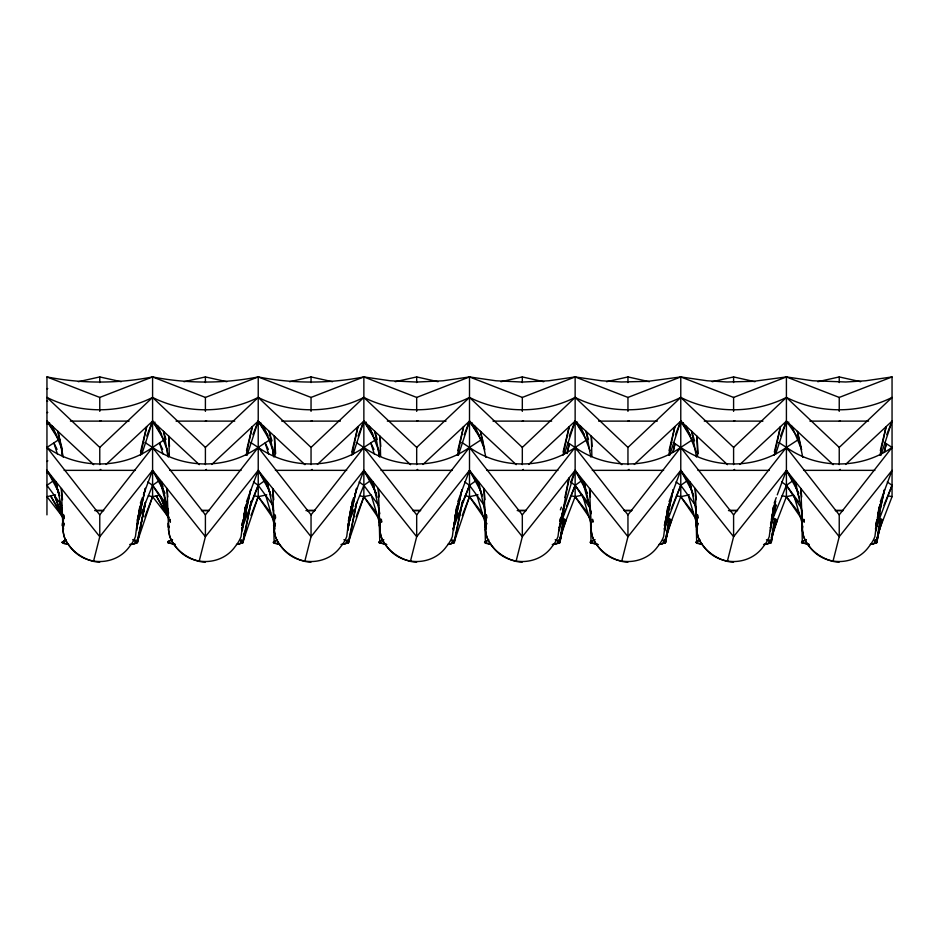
<?xml version="1.0" encoding="UTF-8"?>
<svg xmlns="http://www.w3.org/2000/svg" width="939" height="939" viewBox="0 0 939 939"><rect width="100%" height="100%" fill="white"/><g stroke="black" fill="none" stroke-linecap="round" stroke-linejoin="round"><path stroke-width="1.41" d="M62.784 527.518L63.265 514.431M274.54 514.431L274.059 527.518L274.693 517.706M485.815 514.431L485.334 527.518L485.968 517.706M697.09 514.431L696.609 527.518L697.243 517.706M63.218 515.488L62.35 525.676L63.371 517.236M274.493 515.488L273.625 525.676L274.646 517.236M379.262 525.676L379.884 518.398M485.768 515.488L484.9 525.676L485.921 517.236M697.043 515.488L696.175 525.676L697.196 517.236M168.691 526.497L168.398 529.69L169.713 536.451A193.516 67.549 0 0 0 175.663 546.58C189.819 566.522 220.994 566.522 235.149 546.58A193.516 67.549 0 0 0 241.1 536.451L242.227 527.565M379.966 526.497L379.673 529.69L380.988 536.451A193.516 67.549 0 0 0 386.938 546.58C401.094 566.522 432.269 566.522 446.424 546.58A193.516 67.549 0 0 0 452.375 536.451L453.502 527.565M591.241 526.497L590.948 529.69L592.263 536.451A193.516 67.549 0 0 0 598.213 546.58C612.369 566.522 643.544 566.522 657.699 546.58A193.516 67.549 0 0 0 663.65 536.451L664.777 527.565M802.516 526.497L802.223 529.69L803.538 536.451A193.516 67.549 0 0 0 809.488 546.58C823.644 566.522 854.819 566.522 868.974 546.58A193.516 67.549 0 0 0 874.925 536.451L876.052 527.565M242.368 530.781L245.267 506.884L242.356 528.058L246.511 503.95L243.612 517.401M664.918 530.781L667.817 506.884L664.906 528.058L669.061 503.95L666.162 517.401M770.555 530.781L773.454 506.884L770.543 528.058L774.698 503.95L771.518 518.739M876.193 530.781L879.092 506.884L876.181 528.058L880.336 503.95L877.437 517.401M62.549 523.751L63.441 516.473M273.824 523.751L274.716 516.473M485.099 523.751L485.991 516.473M696.374 523.751L697.266 516.473M563.001 518.375L559.996 542.531L564.128 518.856L559.491 542.988L565.02 519.337L559.949 538.059M668.638 518.375L665.634 542.531L669.765 518.856L665.129 542.988L670.657 519.337L666.314 535.383M774.276 518.375L771.271 542.531L775.403 518.856L770.766 542.988L776.295 519.337L771.224 538.059M879.913 518.375L876.909 542.531L881.04 518.856L876.404 542.988L881.932 519.337L877.589 535.383M136.765 530.277L139.876 506.344L136.683 527.706L141.026 503.55L137.082 521.168M348.04 530.277L351.151 506.344L347.958 527.706L352.301 503.55L348.357 521.168M453.678 530.277L456.788 506.344L453.596 527.706L457.939 503.55L454.91 517.107L458.889 500.816M168.82 525.922C166.837 543.305 183.575 557.531 199.138 561.393L205.406 536.709L205.406 514.865L258.225 447.422L270.232 439.569M380.095 525.922C378.112 543.305 394.849 557.531 410.413 561.393L416.681 536.709L416.681 514.865L469.5 447.422L481.648 439.475M591.37 525.922C589.387 543.305 606.125 557.531 621.688 561.393L627.956 536.709L627.956 514.865L680.775 447.422L692.782 439.569M802.645 525.922C800.662 543.305 817.399 557.531 832.963 561.393L839.231 536.709L839.231 514.865L786.413 447.422L778.771 442.457M136.906 527.143L136.836 523.223M348.181 527.143L348.111 523.223M559.456 527.143L559.75 525.23M770.731 527.143L770.661 523.223M770.966 526.145L775.086 503.163L770.496 527.718L776.048 504.818L770.602 525.136M62.702 523.223L62.631 527.143L63.629 528.939M168.339 523.223L168.269 527.143M273.977 523.223L273.906 527.143L274.904 528.939M379.614 523.223L379.544 527.143M485.252 523.223L485.181 527.143L486.179 528.939M590.889 523.223L590.819 527.143M696.527 523.223L696.456 527.143L697.454 528.939M802.164 523.223L802.094 527.143M559.28 530.781L569.093 477.951L564.855 497.517M130.826 544.397L136.237 543.317L137.54 542.19L145.486 502.529M137.411 542.589L145.463 502.588M243.048 542.589L251.394 501.168M348.686 542.589L356.738 502.588M454.359 542.531L462.669 501.156M145.428 502.447L136.883 543.024L152.588 496.672L152.588 423.724L154.994 422.139M251.359 501.05L242.52 543.024L258.225 496.672L258.225 471.308M356.703 502.447L348.158 543.024L363.863 496.672L363.863 423.724L366.269 422.139M462.645 501.039L453.854 542.988L469.5 496.672L469.5 471.308M140.498 455.298L146.672 426.635L140.521 452.011M246.135 455.298L252.309 426.635L246.499 450.603M243.037 520.089L241.875 525.464L243.131 520.042M351.773 455.298L357.947 426.635L351.796 452.011M457.41 455.298L463.584 426.635L457.774 450.603M563.048 455.298L569.222 426.635L563.071 452.011M668.685 455.298L674.859 426.635L669.049 450.603M665.587 520.089L664.425 525.464L665.681 520.042M774.323 455.298L780.497 426.635L774.346 452.011M879.96 455.298L886.134 426.635L880.324 450.603M876.862 520.089L875.7 525.464L876.956 520.042M137.141 526.145L145.357 488.28L136.671 527.718M242.778 526.145L250.69 489.677M348.416 526.145L356.632 488.28L347.946 527.718M454.053 526.145L461.965 489.677M559.691 521.274L560.301 518.481M559.691 526.145L564.257 505.112M673.24 489.712L665.293 526.356L680.775 485.346L687.055 480.85M876.603 526.145L884.515 489.677M242.614 526.309L250.666 489.712M453.889 526.309L461.941 489.712M564.175 505.194L559.221 527.718L575.138 485.346L582.18 480.298M876.439 526.309L884.491 489.712M665.411 525.03L673.204 489.735M243.764 517.33L247.532 501.074M666.314 517.33L670.082 501.074M771.318 520.042L775.72 501.074M877.589 517.33L881.357 501.074M137.458 519.807L141.977 500.816M348.733 519.807L353.252 500.816M62.854 522.788L62.866 527.718M168.492 522.788L168.504 527.718M274.129 522.788L274.141 527.718M379.767 522.788L379.779 527.718M485.404 522.788L485.416 527.718M559.233 540.735L558.505 543.411L559.398 540.688M591.042 522.788L591.054 527.718M665.587 538.059L664.143 543.411L671.714 520.241M696.679 522.788L696.691 527.718M770.508 540.735L769.78 543.411L770.673 540.688M802.317 522.788L802.329 527.718M876.862 538.059L875.418 543.411L882.59 519.795M560.008 521.333L575.138 470.357L627.956 536.709L680.775 470.357L680.775 423.724L682.512 422.573M141.871 454.03L152.588 421.118L152.588 376.938C117.809 383.746 81.728 383.746 46.95 376.938L46.95 514.865M247.063 455.403L258.225 421.118L258.225 376.938C223.447 383.746 187.366 383.746 152.588 376.938L99.769 397.432L46.95 376.938M353.146 454.03L363.863 421.118L363.863 376.938L390.272 380.776L416.681 382.056L443.091 380.776L469.5 376.938L495.909 380.776L522.319 382.056L548.728 380.776L575.138 376.938L601.547 380.776L621.348 381.985L647.757 381.34L680.775 376.938L707.184 380.776L726.986 381.985L753.395 381.34L786.413 376.938L812.822 380.776L845.828 381.985L865.641 380.776L892.05 376.938L892.05 421.118L880.888 455.403M458.338 455.403L469.5 421.118L469.5 376.938L416.681 397.432L363.863 376.938C329.084 383.746 293.003 383.746 258.225 376.938L205.406 397.432L152.588 376.938M564.421 454.03L575.138 421.118L575.138 376.938L522.319 397.432L469.5 376.938M560.29 537.965L566.076 520.241M669.613 455.403L680.775 421.118L680.775 376.938L627.956 397.432L575.138 376.938M775.696 454.03L786.413 421.118L786.413 376.938L733.594 397.432L680.775 376.938M771.565 537.965L777.351 520.241M64.04 523.504L62.76 529.69L64.075 536.451A193.516 67.549 0 0 0 70.026 546.58C84.181 566.522 115.356 566.522 129.512 546.58A193.516 67.549 0 0 0 135.462 536.451L136.589 527.565M275.315 523.504L274.035 529.69L275.35 536.451A193.516 67.549 0 0 0 281.301 546.58C295.456 566.522 326.631 566.522 340.787 546.58A193.516 67.549 0 0 0 346.737 536.451L347.864 527.565M486.59 523.504L485.31 529.69L486.625 536.451A193.516 67.549 0 0 0 492.576 546.58C506.731 566.522 537.906 566.522 552.062 546.58A193.516 67.549 0 0 0 558.012 536.451L559.139 527.565M697.865 523.504L696.585 529.69L697.9 536.451A193.516 67.549 0 0 0 703.851 546.58C718.006 566.522 749.181 566.522 763.337 546.58A193.516 67.549 0 0 0 769.287 536.451L770.414 527.565M64.169 523.234C58.558 541.251 77.456 557.531 93.501 561.393L99.769 536.709L99.769 514.865L152.588 447.422L163.867 440.051M275.444 523.234C269.833 541.251 288.731 557.531 304.776 561.393L311.044 536.709L311.044 514.865L258.225 447.422L250.584 442.457M486.719 523.234C481.108 541.251 500.006 557.531 516.051 561.393L522.319 536.709L522.319 514.865L575.138 447.422L586.417 440.051M697.994 523.234C692.383 541.251 711.281 557.531 727.326 561.393L733.594 536.709L733.594 514.865L786.413 447.422L798.42 439.569M140.381 503.058L142.411 497.611M143.432 494.876L152.588 470.357L205.406 536.709L258.225 470.357L258.225 423.724L259.962 422.573M246.523 501.696L258.225 470.357L311.044 536.709L363.863 470.357L416.681 536.709L469.5 470.357L469.5 423.724L471.237 422.573M351.656 503.058L353.686 497.611M354.707 494.876L363.863 470.357L374.039 486.308M457.798 501.696L469.5 470.357L522.319 536.709L575.138 470.357L585.314 486.308M560.383 509.865L561.405 507.142M570.56 482.623L575.138 470.357L587.556 493.221M669.073 501.696L680.775 470.357L733.594 536.709L786.413 470.357L839.231 536.709L892.05 470.357L880.348 501.696M774.206 503.058L776.236 497.611M777.257 494.876L786.413 470.357L796.589 486.308M242.814 526.356L258.225 485.346L264.505 480.85M454.089 526.356L469.5 485.346L475.78 480.85M876.639 526.356L892.05 485.346L887.296 481.942M136.014 539.772L134.465 543.81L129.723 544.503M144.817 516.873L152.588 496.672L159.724 495.135M241.652 539.772L240.102 543.81L236.464 544.397M243.729 534.385L244.762 531.685M250.971 515.523L258.225 496.672L266.793 494.83M347.289 539.772L345.74 543.81L342.101 544.397M356.092 516.873L363.863 496.672L371.222 495.099L379.814 523.88M452.927 539.772L451.377 543.81L447.739 544.397M462.246 515.523L469.5 496.672L478.068 494.83M558.564 539.772L557.015 543.81L553.376 544.397M561.158 533.035L575.138 496.672L575.138 423.724L577.544 422.139M664.202 539.772L662.652 543.81L659.014 544.397M667.312 531.685L680.775 496.672L680.775 471.308M769.839 539.772L768.29 543.81L764.651 544.397M772.433 533.035L786.413 496.672L786.413 423.724L788.819 422.139M875.477 539.772L873.927 543.81L870.289 544.397M878.587 531.685L892.05 496.672L892.05 422.21M146.742 436.048L152.588 421.118L199.303 464.664M252.908 434.698L258.225 421.118L304.94 464.664M358.017 436.048L363.863 421.118L410.578 464.664M464.183 434.698L469.5 421.118L516.215 464.664M569.292 436.048L575.138 421.118L621.853 464.664M675.458 434.698L680.775 421.118L727.49 464.664M780.567 436.048L786.413 421.118L833.128 464.664M886.733 434.698L892.05 421.118L845.57 464.453M137.951 521.262L142.834 509.29M143.913 506.626L152.588 485.346L159.63 480.298M243.048 522.589L244.128 519.924M245.208 517.272L246.84 513.281M250.091 505.299L258.225 485.346L253.471 481.942M349.226 521.262L354.109 509.29M355.188 506.626L363.863 485.346L370.905 480.298M454.323 522.589L455.403 519.924M456.483 517.272L458.115 513.281M461.366 505.299L469.5 485.346L464.746 481.942M562.672 515.945L565.384 509.29M566.463 506.626L575.138 485.346L570.384 481.942M667.758 517.272L669.39 513.281M671.021 509.29L680.775 485.346L676.021 481.942M771.236 522.589L786.413 485.346L793.455 480.298M876.873 522.589L877.953 519.924M879.033 517.272L880.665 513.281M883.916 505.299L892.05 485.346M241.546 528.939L242.544 527.143M452.821 528.939L453.819 527.143M664.096 528.939L665.094 527.143M875.371 528.939L876.369 527.143M311.044 514.865L363.863 447.422L375.142 440.051M839.231 514.865L892.05 447.422L884.409 442.457M162.764 486.308L152.588 470.357L99.769 536.709L46.95 470.357L58.688 491.954M99.769 464.629L99.769 447.422L152.588 397.432C185.394 413.899 225.419 413.899 258.225 397.432C291.031 413.899 331.056 413.899 363.863 397.432C396.669 413.899 436.694 413.899 469.5 397.432C502.306 413.899 542.331 413.899 575.138 397.432C607.944 413.899 647.969 413.899 680.775 397.432C713.581 413.899 753.606 413.899 786.413 397.432C819.219 413.899 859.244 413.899 892.05 397.432L839.231 447.422L839.231 464.629M205.406 464.629L205.406 447.422L258.225 397.432L311.044 447.422L311.044 464.629M311.044 447.422L363.863 397.432L416.681 447.422L416.681 464.629M416.681 447.422L469.5 397.432L522.319 447.422L522.319 464.629M522.319 447.422L575.138 397.432L627.956 447.422L627.956 464.629M627.956 447.422L680.775 397.432L733.594 447.422L733.594 464.629M733.594 447.422L786.413 397.432L839.231 447.422M99.769 470.357L100.79 469.394M106.107 464.453L152.588 421.118L161.661 434.194M205.406 470.357L206.427 469.394M211.745 464.453L258.225 421.118L268.12 435.379M311.044 470.357L312.065 469.394M317.382 464.453L363.863 421.118L372.936 434.194M416.681 470.357L417.702 469.394M423.019 464.453L469.5 421.118L479.395 435.379M522.319 470.357L523.34 469.394M528.657 464.453L575.138 421.118L584.211 434.194M627.956 470.357L628.977 469.394M634.294 464.453L680.775 421.118L690.67 435.379M733.594 470.357L734.615 469.394M739.932 464.453L786.413 421.118L797.962 437.762M839.231 470.357L840.252 469.394M53.23 480.85L46.95 485.346L61.692 505.335M46.95 461.483L47.842 460.849M48.687 422.573L46.95 423.724L49.591 422.902M99.769 514.865L46.95 447.422L59.098 439.475M892.05 447.422C860.981 469.477 817.482 469.477 786.413 447.422C755.343 469.477 711.844 469.477 680.775 447.422C649.706 469.477 606.207 469.477 575.138 447.422C544.068 469.477 500.569 469.477 469.5 447.422C438.431 469.477 394.932 469.477 363.863 447.422C332.793 469.477 289.294 469.477 258.225 447.422C227.156 469.477 183.657 469.477 152.588 447.422C121.518 469.477 78.019 469.477 46.95 447.422M64.873 540.336L62.056 542.472L68.524 544.374M276.148 540.336L273.331 542.472L279.799 544.374M487.423 540.336L484.606 542.472L491.074 544.374M698.698 540.336L695.881 542.472L702.349 544.374M258.225 376.938L311.044 397.432L363.863 376.938M786.413 376.938L839.231 397.432L892.05 376.938M99.769 421.118L100.919 420.684M205.406 421.118L206.557 420.684M311.044 421.118L312.194 420.684M416.681 421.118L417.832 420.684M522.319 421.118L523.469 420.684M627.956 421.118L629.107 420.684M733.594 421.118L734.744 420.684M839.231 421.118L840.382 420.684M66.258 539.89L61.997 542.19L63.3 543.317L67.631 544.256M171.896 539.89L168.14 541.463L167.694 542.472L175.217 544.491M277.533 539.89L273.272 542.19L274.575 543.317L278.906 544.256M383.171 539.89L379.415 541.463L378.969 542.472L386.492 544.491M488.808 539.89L484.547 542.19L485.85 543.317L490.181 544.256M594.446 539.89L590.69 541.463L590.244 542.472L597.767 544.491M700.083 539.89L695.822 542.19L697.125 543.317L701.456 544.256M805.721 539.89L801.965 541.463L801.519 542.472L809.042 544.491M258.225 423.724L260.866 422.902M469.5 423.724L472.141 422.902M680.775 423.724L683.416 422.902M172.553 539.714L167.999 541.58L167.928 542.765L175.452 544.503M383.828 539.714L379.274 541.58L379.203 542.765L386.727 544.503M595.103 539.714L590.549 541.58L590.478 542.765L598.002 544.503M806.378 539.714L801.824 541.58L801.753 542.765L809.277 544.503M46.95 388.734L47.772 388.546M78.36 381.715L99.769 376.938L121.178 381.715M183.997 381.715L205.406 376.938L226.815 381.715M289.635 381.715L311.044 376.938L332.453 381.715M395.272 381.715L416.681 376.938L438.09 381.715M500.91 381.715L522.319 376.938L543.728 381.715M606.547 381.715L627.956 376.938L649.365 381.715M712.185 381.715L733.594 376.938L755.003 381.715M817.822 381.715L839.231 376.938L860.64 381.715M46.95 412.597L47.772 412.409M55.518 494.83L46.95 496.672L63.699 518.222M582.274 495.135L575.138 496.672L570.853 495.757M689.343 494.83L680.775 496.672L676.491 495.757M793.549 495.135L786.413 496.672L782.128 495.757M46.95 472.74L47.866 472.552M237.544 544.256L242.884 542.765L242.814 541.58L240.302 540.336M448.819 544.256L454.159 542.765L454.089 541.58L451.577 540.336M660.094 544.256L665.434 542.765L665.364 541.58L662.852 540.336M871.369 544.256L876.709 542.765L876.639 541.58L874.127 540.336M340.998 544.503L348.522 542.765L348.451 541.58L343.897 539.714M552.273 544.503L559.797 542.765L559.726 541.58L555.172 539.714M763.548 544.503L771.072 542.765L771.001 541.58L766.447 539.714M95.801 510.57L103.736 510.57M201.439 510.57L209.374 510.57M307.076 510.57L315.011 510.57M412.714 510.57L420.649 510.57M518.351 510.57L526.286 510.57M623.989 510.57L631.924 510.57M729.626 510.57L737.561 510.57M835.264 510.57L843.199 510.57M70.425 421.118L129.113 421.118M176.062 421.118L234.75 421.118M281.7 421.118L340.388 421.118M387.338 421.118L446.025 421.118M492.975 421.118L551.663 421.118M598.613 421.118L657.3 421.118M704.25 421.118L762.938 421.118M809.888 421.118L868.575 421.118M64.11 470.357L135.416 470.357M169.748 470.357L241.053 470.357M275.385 470.357L346.691 470.357M381.023 470.357L452.328 470.357M486.66 470.357L557.966 470.357M592.298 470.357L663.603 470.357M697.935 470.357L769.241 470.357M803.573 470.357L874.878 470.357M887.766 495.757L892.05 496.672M465.216 495.757L469.5 496.672L481.836 512.553M359.578 495.757L363.863 496.672L376.199 512.553M253.941 495.757L258.225 496.672L270.561 512.553M148.303 495.757L152.588 496.672L168.445 517.096L156.261 495.886L168.457 517.847M132.622 539.714L137.54 542.19M46.95 400.871L47.713 401.164M673.134 442.457L680.775 447.504L733.594 514.865M567.496 442.457L575.138 447.504L627.956 514.865M461.859 442.457L469.5 447.504L522.319 514.865M356.221 442.457L363.863 447.504L416.681 514.865M144.946 442.457L152.588 447.504L205.406 514.865M781.659 481.942L786.413 485.346L798.561 501.813M359.109 481.942L363.863 485.346L378.605 505.335M147.834 481.942L152.588 485.346L164.736 501.813M58.852 440.086L46.95 421.118L93.665 464.664M205.406 447.422L152.588 397.432C119.781 413.899 79.756 413.899 46.95 397.432L99.769 447.422M786.413 422.21L788.525 424.24M680.775 422.21L681.714 423.113M575.138 422.21L577.25 424.24M469.5 422.21L470.439 423.113M363.863 422.21L365.975 424.24M258.225 422.21L259.164 423.113M152.588 422.21L154.7 424.24M46.95 422.21L47.889 423.113M798.749 512.553L786.413 496.672L801.061 518.011M693.111 512.553L680.775 496.672L695.423 518.011M587.474 512.553L575.138 496.672L589.786 518.011M786.413 447.504L788.126 449.804M575.138 447.504L576.851 449.804M363.863 447.504L365.576 449.804M152.588 447.504L154.301 449.804M680.775 485.346L695.517 505.335M587.286 501.813L575.138 485.346L590.267 508.48M469.5 485.346L484.242 505.335M258.225 485.346L272.967 505.335M481.05 437.762L482.705 440.133M46.95 421.118L56.845 435.379M58.5 437.762L60.155 440.133M469.5 496.672L484.148 518.011M363.863 496.672L378.511 518.011M258.225 496.672L272.873 518.011M786.413 485.346L801.542 508.48M152.588 485.346L167.717 508.48M690.951 486.308L680.775 470.357L692.513 491.954M479.676 486.308L469.5 470.357L481.238 491.954M268.401 486.308L258.225 470.357L269.963 491.954M46.95 470.357L57.126 486.308M469.5 421.118L481.402 440.086M58.629 509.067L50.624 495.886L63.5 519.067M60.084 511.473L61.54 513.868M680.775 421.118L692.818 441.048M575.138 421.118L586.417 439.804M363.863 421.118L375.142 439.804M258.225 421.118L270.268 441.048M152.588 421.118L163.867 439.804M786.413 470.357L798.831 493.221M363.863 470.357L376.281 493.221M152.588 470.357L165.006 493.221M373.968 449.441L370.799 442.915L374.262 453.96M268.331 449.441L265.162 442.915L268.624 453.96M162.693 449.441L159.524 442.915L162.987 453.96M57.056 449.441L53.887 442.915L57.349 453.96M791.882 426.224L801.706 449.722M474.97 426.224L484.794 449.722L480.451 431.33L485.85 457.328M52.42 426.224L62.244 449.722L57.901 431.33L63.3 457.328M160.463 496.426L168.774 517.635M63.136 517.635L54.309 495.099L63.606 519.866M686.245 426.224L696.151 451.976M580.607 426.224L589.997 450.614M369.332 426.224L378.722 450.614M263.695 426.224L273.601 451.976M158.057 426.224L167.447 450.614M160.428 496.402L168.75 518.563M689.86 485.498L693.217 494.759M478.585 485.498L481.942 494.759M372.947 485.498L376.304 494.759M267.31 485.498L270.667 494.759M59.392 494.759L56.035 485.498L59.72 496.027M689.414 484.348L693.545 496.027M478.139 484.348L482.27 496.027M372.501 484.348L377.102 497.341M266.864 484.348L270.995 496.027M55.589 484.348L59.497 495.369M795.368 485.663L799.394 497.94M794.171 496.461L802.364 523.88M688.134 495.099L696.327 522.507M582.896 496.461L591.089 523.88M476.859 495.099L485.052 522.507M265.584 495.099L273.777 522.507M694.555 440.884L691.726 431.33L696.48 457.035M588.518 439.522L586.089 431.33L590.842 457.035M377.243 439.522L374.814 431.33L379.567 457.035M272.005 440.884L269.176 431.33L273.93 457.035M165.968 439.522L163.539 431.33L168.292 457.035M583.459 484.43L591.124 512.53M160.909 484.43L168.574 512.53M801.378 448.314L797.364 431.33L802.763 457.328M165.804 504.243L168.621 517.025M59.544 501.403L63.289 518.445M795.368 481.601L802.387 513.797M803.608 519.396L804.218 522.19L803.937 519.384M689.731 481.601L696.139 510.992M697.055 515.194L697.665 517.988M584.093 481.601L591.112 513.797M592.333 519.396L592.943 522.19L592.662 519.384M478.456 481.601L484.864 510.992M485.78 515.194L486.39 517.988M372.818 481.601L379.837 513.797M381.058 519.396L381.668 522.19L381.387 519.384M267.181 481.601L273.589 510.992M274.505 515.194L275.115 517.988M161.543 481.601L168.562 513.797M169.783 519.396L170.393 522.19L170.112 519.384M55.906 481.601L62.314 510.992M63.23 515.194L63.84 517.988M165.675 504.067L168.621 518.023M59.45 501.285L63.277 519.42M801.683 496.919L800.85 488.491L802.364 527.378M696.327 499.724L695.212 488.491L696.726 527.378M697.877 515.171L698.158 517.976M590.408 496.919L589.575 488.491L591.089 527.378M485.052 499.724L483.937 488.491L485.451 527.378M486.602 515.171L486.883 517.976M379.133 496.919L378.3 488.491L379.814 527.378M273.777 499.724L272.662 488.491L274.176 527.378M275.327 515.171L275.608 517.976M167.858 496.919L167.025 488.491L168.539 527.378M62.502 499.724L61.387 488.491L62.901 527.378M64.052 515.171L64.333 517.976M698.193 453.725L696.961 436.201L697.524 456.389M592.039 446.424L591.324 436.201L591.887 456.389M380.764 446.424L380.049 436.201L380.612 456.389M275.643 453.725L274.411 436.201L274.974 456.389M169.49 446.424L168.774 436.201L169.337 456.389M378.429 448.455L378.922 455.697M272.697 447.011L273.284 455.697M167.154 448.455L167.647 455.697M61.328 445.567L62.009 455.697M63.242 518.95L63.371 521.849M64.145 540.723L64.275 543.622M801.519 509.572L802.352 543.141M695.811 506.649L696.715 543.141M590.244 509.572L591.077 543.141M484.536 506.649L485.44 543.141M378.969 509.572L379.802 543.141M273.261 506.649L274.165 543.141M839.231 376.938L839.231 382.572M839.231 397.432L839.231 411.364M733.594 376.938L733.594 382.572M733.594 397.432L733.594 411.364M627.956 376.938L627.956 382.572M627.956 397.432L627.956 411.364M522.319 376.938L522.319 382.572M522.319 397.432L522.319 411.364M416.681 376.938L416.681 382.572M416.681 397.432L416.681 411.364M311.044 376.938L311.044 382.572M311.044 397.432L311.044 411.364M205.406 376.938L205.406 382.572M205.406 397.432L205.406 411.364M99.769 376.938L99.769 382.572M99.769 397.432L99.769 411.364M99.769 562.097A12.371 4.319 0 0 1 93.536 561.369M94.663 510.593A30.611 10.693 0 0 1 103.302 510.523M205.406 562.097A12.371 4.319 0 0 1 199.174 561.369M201.732 510.523A30.611 10.693 0 0 1 208.939 510.523M311.044 562.097A12.371 4.319 0 0 1 304.811 561.369M305.938 510.593A30.611 10.693 0 0 1 314.577 510.523M416.681 562.097A12.371 4.319 0 0 1 410.449 561.369M413.007 510.523A30.611 10.693 0 0 1 420.214 510.523M522.319 562.097A12.371 4.319 0 0 1 516.086 561.369M517.213 510.593A30.611 10.693 0 0 1 525.852 510.523M627.956 562.097A12.371 4.319 0 0 1 621.724 561.369M624.282 510.523A30.611 10.693 0 0 1 631.489 510.523M733.594 562.097A12.371 4.319 0 0 1 727.361 561.369M728.488 510.593A30.611 10.693 0 0 1 737.127 510.523M839.231 562.097A12.371 4.319 0 0 1 832.999 561.369M835.557 510.523A30.611 10.693 0 0 1 842.764 510.523M569.398 443.713L567.027 453.502L569.398 443.713M675.035 443.713L673.005 452.105L675.035 443.713M886.31 443.713L884.28 452.105L886.31 443.713"/></g></svg>
